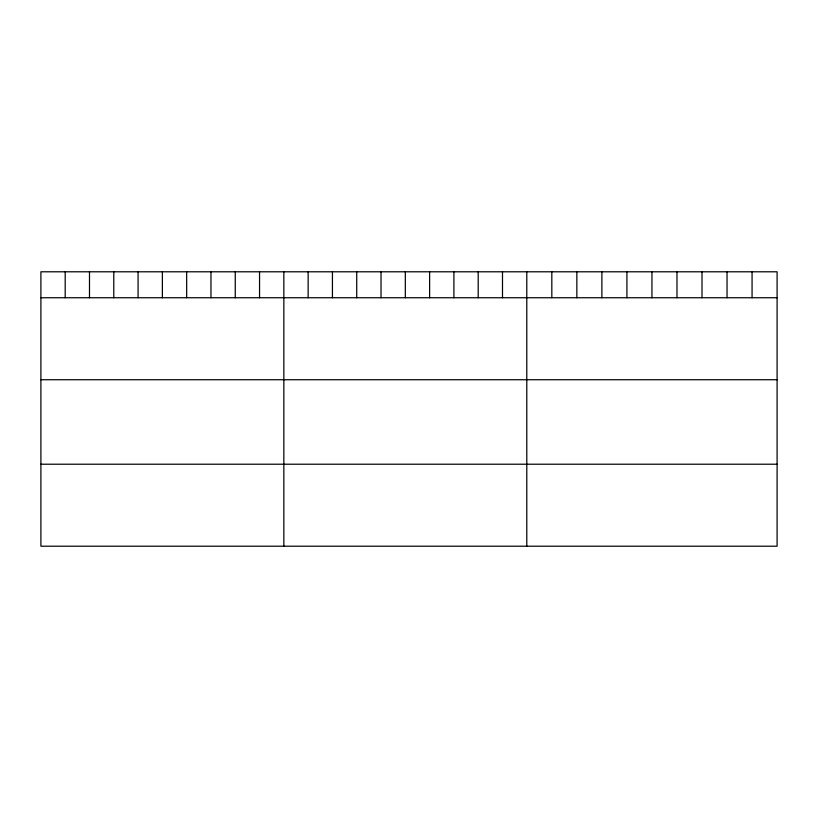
<?xml version="1.0" encoding="UTF-8"?>
<svg xmlns="http://www.w3.org/2000/svg" width="818" height="818" viewBox="0 0 818 818"><rect width="100%" height="100%" fill="white"/><g stroke="black" fill="none" stroke-linecap="round" stroke-linejoin="round"><path stroke-width="1.23" d="M777.1 297.742L777.1 546.209L40.9 546.209L40.9 271.791L777.1 271.791L777.1 297.742L40.9 297.742M40.9 379.736L777.1 379.736M40.9 464.215L777.1 464.215M752.069 271.791L752.069 297.742M727.038 271.791L727.038 297.742M702.008 271.791L702.008 297.742M676.977 271.791L676.977 297.742M651.946 271.791L651.946 297.742M626.915 271.791L626.915 297.742M601.884 271.791L601.884 297.742M576.854 271.791L576.854 297.742M551.823 271.791L551.823 297.742M526.792 271.791L526.792 546.209M502.497 271.791L502.497 297.742M478.203 271.791L478.203 297.742M453.908 271.791L453.908 297.742M429.614 271.791L429.614 297.742M405.319 271.791L405.319 297.742M381.024 271.791L381.024 297.742M356.73 271.791L356.73 297.742M332.435 271.791L332.435 297.742M308.141 271.791L308.141 297.742M283.846 271.791L283.846 546.209M259.551 271.791L259.551 297.742M235.257 271.791L235.257 297.742M210.962 271.791L210.962 297.742M186.668 271.791L186.668 297.742M162.373 271.791L162.373 297.742M138.078 271.791L138.078 297.742M113.784 271.791L113.784 297.742M89.489 271.791L89.489 297.742M65.195 271.791L65.195 297.742"/></g></svg>
